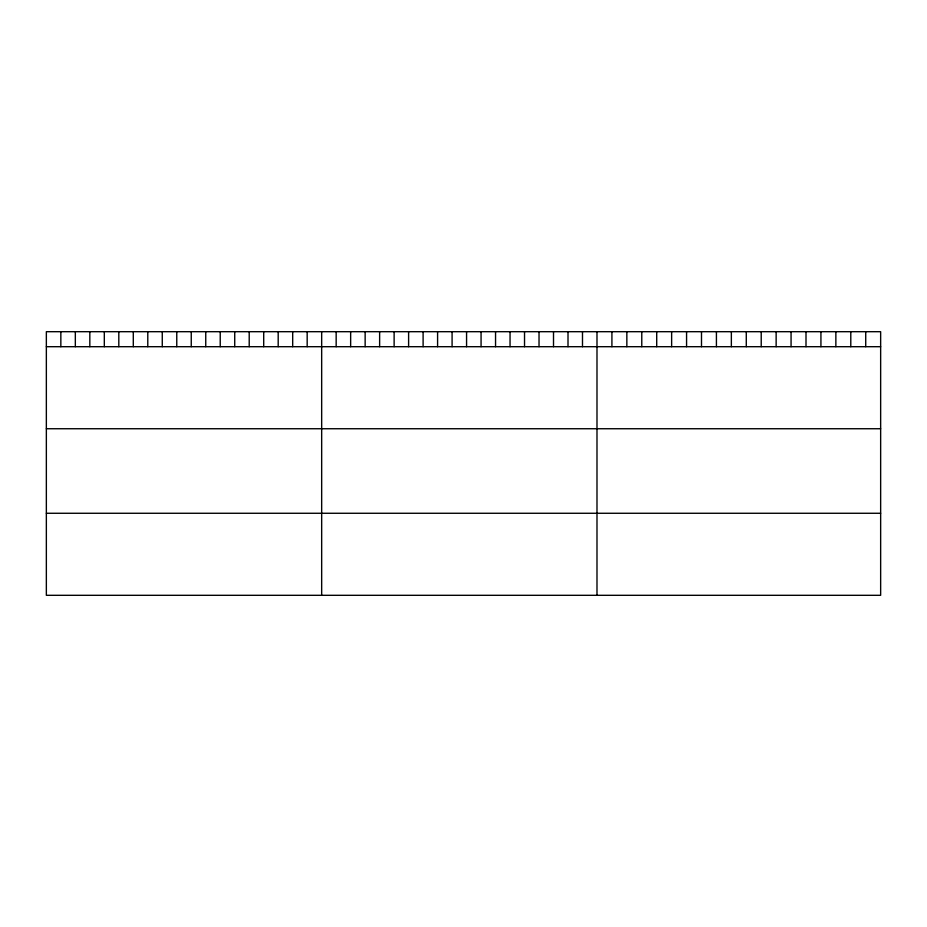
<?xml version="1.0" encoding="UTF-8"?>
<svg xmlns="http://www.w3.org/2000/svg" width="927" height="927" viewBox="0 0 927 927"><rect width="100%" height="100%" fill="white"/><g stroke="black" fill="none" stroke-linecap="round" stroke-linejoin="round"><path stroke-width="1.39" d="M880.65 346.698L880.65 595.308L46.35 595.308L46.35 331.692L880.65 331.692L880.65 346.698L46.35 346.698M46.35 428.737L880.65 428.737M46.35 513.268L880.65 513.268M865.725 331.692L865.725 346.698M850.789 331.692L850.789 346.698M835.864 331.692L835.864 346.698M820.928 331.692L820.928 346.698M806.003 331.692L806.003 346.698M791.067 331.692L791.067 346.698M776.142 331.692L776.142 346.698M761.218 331.692L761.218 346.698M746.281 331.692L746.281 346.698M731.357 331.692L731.357 346.698M716.42 331.692L716.42 346.698M701.496 331.692L701.496 346.698M686.571 331.692L686.571 346.698M671.635 331.692L671.635 346.698M656.71 331.692L656.71 346.698M641.774 331.692L641.774 346.698M626.849 331.692L626.849 346.698M611.913 331.692L611.913 346.698M596.988 331.692L596.988 595.308M582.492 331.692L582.492 346.698M568.008 331.692L568.008 346.698M553.512 331.692L553.512 346.698M539.027 331.692L539.027 346.698M524.531 331.692L524.531 346.698M510.047 331.692L510.047 346.698M495.551 331.692L495.551 346.698M481.067 331.692L481.067 346.698M466.571 331.692L466.571 346.698M452.086 331.692L452.086 346.698M437.59 331.692L437.59 346.698M423.106 331.692L423.106 346.698M408.61 331.692L408.61 346.698M394.126 331.692L394.126 346.698M379.63 331.692L379.63 346.698M365.145 331.692L365.145 346.698M350.649 331.692L350.649 346.698M336.165 331.692L336.165 346.698M321.669 331.692L321.669 595.308M307.173 331.692L307.173 346.698M292.689 331.692L292.689 346.698M278.193 331.692L278.193 346.698M263.708 331.692L263.708 346.698M249.212 331.692L249.212 346.698M234.728 331.692L234.728 346.698M220.232 331.692L220.232 346.698M205.748 331.692L205.748 346.698M191.252 331.692L191.252 346.698M176.767 331.692L176.767 346.698M162.271 331.692L162.271 346.698M147.787 331.692L147.787 346.698M133.291 331.692L133.291 346.698M118.807 331.692L118.807 346.698M104.311 331.692L104.311 346.698M89.826 331.692L89.826 346.698M75.33 331.692L75.33 346.698M60.846 331.692L60.846 346.698"/></g></svg>
